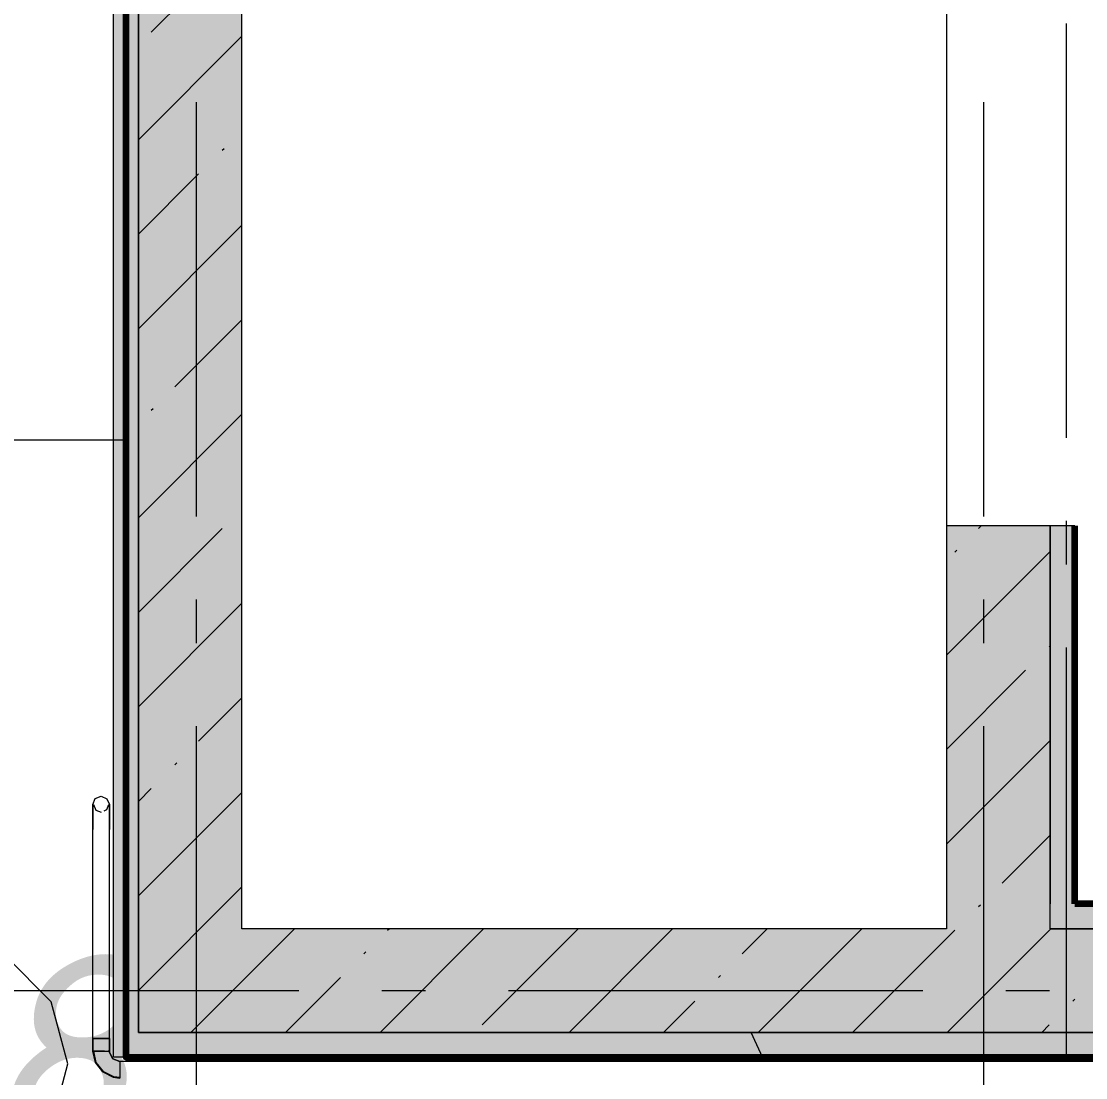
# Model space of a CAD drawing. Header units: millimetres. Extents: x -537608 to 253996, y -217170 to 186033.
# Drawn here: x -358584 to -356015, y 4340 to 6889 of the extents above; entities that cross this region are included whole.
import ezdxf

# ---------------------------------------------------------------- set-up
doc = ezdxf.new("R2010")
doc.units = ezdxf.units.MM
doc.layers.add('16) Лак 1.6м', color=160, linetype='Continuous', lineweight=90)
doc.layers.add('PDF _Геометрия', color=7, linetype='Continuous')
doc.layers.add('PDF _Текст', color=7, linetype='Continuous')
doc.layers.add('PDF _Сплошная заливка', color=7, linetype='Continuous', true_color=0xffffff)
doc.styles.add('PDF ISOCPEUR Italic', font='isocpeui.ttf')

msp = doc.modelspace()

# ---------------------------------------------------------------- hatches: boundary and pattern name
at = {"layer": 'PDF _Сплошная заливка', "transparency": 33554559}
h = msp.add_hatch(color=256, dxfattribs=at)
h.paths.add_polyline_path([(-356101.3667, 4699.344), (-356101.3667, 5671.9326), (-356351.3678, 5671.9326), (-356351.3678, 4699.344)], flags=0)
h.paths.add_polyline_path([(-356351.3678, 7021.934), (-356101.3667, 7021.934), (-356101.3667, 8799.3465), (-356351.3678, 8799.3465), (-356351.3678, 7373.983)], flags=0)
for points in [[(-358291.3347, 4449.345), (-358051.375, 4449.345), (-358051.375, 8779.3455), (-358301.3675, 8779.3455), (-358301.3675, 4449.345)], [(-352611.3673, 4449.345), (-352611.3673, 4699.344), (-358051.375, 4699.344), (-358051.375, 4449.345), (-352861.3684, 4449.345)]]:
    msp.add_hatch(color=256, dxfattribs=at).paths.add_polyline_path(points)
at = {"layer": 'PDF _Сплошная заливка', "true_color": 0x56bc34, "transparency": 33554559}
for points in [[(-353891.3676, 4699.344), (-353891.3676, 4759.3447), (-356101.3667, 4759.3447), (-356101.3667, 4699.344), (-354939.4258, 4699.344)], [(-352921.3669, 4389.3444), (-352861.3684, 4389.3444), (-352861.3684, 4449.345), (-358301.3675, 4449.345), (-358301.3675, 4389.3444), (-353263.4714, 4389.3444)]]:
    msp.add_hatch(color=85, dxfattribs=at).paths.add_polyline_path(points)

# ---------------------------------------------------------------- linework, layer by layer
at = {"layer": '16) Лак 1.6м'}
for p, q in [((-356041.3682, 4759.3447), (-356041.3682, 5671.9326)), ((-353891.3676, 4759.3447), (-356041.3682, 4759.3447))]:
    msp.add_line(p, q, dxfattribs=at)
msp.add_lwpolyline([(-358501.3684, 7338.9974), (-358331.3711, 7338.9974), (-358331.3711, 4389.3444), (-352921.3669, 4389.3444), (-352921.3669, 2663.2261), (-352921.3669, 1304.3437), (-353101.3711, 1304.3437), (-353101.3711, 1109.3442), (-360301.3675, 1109.3442), (-360301.3675, 7338.9974), (-360151.3754, 7338.9974)], dxfattribs=at)
at = {"layer": 'PDF _Геометрия', "lineweight": 9}
for p, q in [((-358051.375, 4699.344), (-358051.375, 7398.9982)), ((-358361.3746, 4389.3444), (-358361.3746, 7338.9974)), ((-358301.3675, 4449.345), (-358301.3675, 7338.9974)), ((-358301.3675, 7338.9974), (-358301.3675, 4449.345)), ((-358270.0722, 6862.751), (-358051.375, 7081.4525)), ((-358301.3675, 6603.3523), (-358051.375, 6853.3534)), ((-358098.9984, 6577.6288), (-358094.2533, 6582.3696)), ((-358301.3675, 6375.2554), (-358156.0259, 6520.6035)), ((-358301.3675, 6147.1564), (-358051.375, 6397.1552)), ((-358213.0447, 6007.3822), (-358051.375, 6169.0584)), ((-358301.3675, 5690.9582), (-358051.375, 5940.9593)), ((-358270.0722, 5950.3569), (-358265.3271, 5955.0998)), ((-358331.3711, 5878.642), (-359331.3754, 5878.642)), ((-358301.3675, 5462.8613), (-358098.9984, 5665.2347)), ((-356101.3667, 5671.9326), (-356351.3678, 5671.9326)), ((-356351.3678, 5671.9326), (-356351.3678, 4699.344)), ((-356274.2059, 5665.2347), (-356267.5059, 5671.9326)), ((-356101.3667, 4759.3447), (-356101.3667, 5671.9326)), ((-356041.3682, 5671.9326), (-356101.3667, 5671.9326)), ((-356101.3667, 5671.9326), (-356101.3667, 4759.3447)), ((-356351.3678, 5359.9738), (-356101.3667, 5609.9748)), ((-356331.2334, 5608.2094), (-356326.4882, 5612.9502)), ((-358301.3675, 5234.7623), (-358051.375, 5484.7611)), ((-356103.1321, 5380.1104), (-356101.3667, 5381.8757)), ((-356351.3678, 5131.8747), (-356160.1596, 5323.0872)), ((-358156.0259, 5152.0135), (-358051.375, 5256.6642)), ((-356351.3678, 4903.7778), (-356101.3667, 5153.7767)), ((-358213.0447, 5094.9881), (-358208.3082, 5099.7289)), ((-358301.3675, 5006.6632), (-358270.0722, 5037.9628)), ((-358411.3748, 4999.3453), (-358405.3208, 5013.6754)), ((-358405.3208, 5013.6754), (-358391.3696, 5019.3441)), ((-358391.3696, 5019.3441), (-358377.0396, 5013.2964)), ((-358377.0396, 5013.2964), (-358371.373, 4999.3453)), ((-358301.3675, 4778.5641), (-358051.375, 5028.5652)), ((-358411.3748, 4999.3453), (-358411.3748, 4993.0759)), ((-358411.3748, 4998.2968), (-358411.3748, 4999.3453)), ((-358411.3748, 4987.1682), (-358411.3748, 4998.2968)), ((-358411.3748, 4993.0759), (-358411.3748, 4975.5788)), ((-358411.3748, 4966.0455), (-358411.3748, 4987.1682)), ((-358409.8678, 4999.3453), (-358403.8481, 4985.6847)), ((-358403.8481, 4985.6847), (-358391.3696, 4980.8449)), ((-358383.5501, 4984.2918), (-358377.7113, 4986.8668)), ((-358377.7113, 4986.8668), (-358372.8714, 4999.3453)), ((-358371.373, 4999.3453), (-358371.373, 4993.0759)), ((-358371.373, 4998.2968), (-358371.373, 4999.3453)), ((-358371.373, 4987.1682), (-358371.373, 4998.2968)), ((-358371.373, 4993.0759), (-358371.373, 4975.5788)), ((-358371.373, 4966.0455), (-358371.373, 4987.1682)), ((-358411.3748, 4975.5788), (-358411.3748, 4950.512)), ((-358411.3748, 4939.3446), (-358411.3748, 4966.0455)), ((-358371.373, 4975.5788), (-358371.373, 4950.512)), ((-358371.373, 4939.3446), (-358371.373, 4966.0455)), ((-358411.3748, 4950.512), (-358411.3748, 4939.3446)), ((-358411.3748, 4434.3454), (-358411.3748, 4939.3446)), ((-358371.373, 4950.512), (-358371.373, 4939.3446)), ((-358371.373, 4434.3454), (-358371.373, 4939.3446)), ((-356217.1871, 4809.8637), (-356101.3667, 4925.6777)), ((-358301.3675, 4550.465), (-358051.375, 4800.4661)), ((-356274.2059, 4752.8406), (-356269.4694, 4757.5814)), ((-356101.3667, 4699.344), (-356101.3667, 4759.3447)), ((-358051.375, 4572.367), (-357924.3938, 4699.344)), ((-356351.3678, 4699.344), (-358051.375, 4699.344)), ((-357718.2011, 4449.345), (-357468.2, 4699.344)), ((-357699.8234, 4695.8153), (-357696.2926, 4699.344)), ((-357471.7222, 4467.7162), (-357240.0987, 4699.344)), ((-357261.9986, 4449.345), (-357011.9976, 4699.344)), ((-356844.4546, 4638.79), (-356783.905, 4699.344)), ((-356805.8048, 4449.345), (-356555.8037, 4699.344)), ((-356577.7036, 4449.345), (-356331.2334, 4695.8153)), ((-356349.6024, 4449.345), (-356099.6099, 4699.344)), ((-353891.3676, 4699.344), (-356101.3667, 4699.344)), ((-356101.3667, 4699.344), (-353891.3676, 4699.344)), ((-357756.8509, 4638.79), (-357752.1058, 4643.533)), ((-358174.3949, 4449.345), (-358051.375, 4572.367)), ((-357946.2936, 4449.345), (-357813.8697, 4581.7668)), ((-356901.4821, 4581.7668), (-356896.737, 4586.5077)), ((-357033.8974, 4449.345), (-356958.5009, 4524.7415)), ((-356046.1133, 4524.7415), (-356041.3682, 4529.4824)), ((-352861.3684, 4449.345), (-358301.3675, 4449.345)), ((-358301.3675, 4449.345), (-358051.375, 4449.345)), ((-358051.375, 4449.345), (-352861.3684, 4449.345)), ((-356121.5097, 4449.345), (-356103.1321, 4467.7162)), ((-358411.3748, 4434.3454), (-358410.6859, 4434.3454)), ((-358410.6859, 4434.3454), (-358411.3748, 4434.3454)), ((-358411.3748, 4434.3454), (-358411.3748, 4404.344)), ((-358411.3748, 4404.344), (-358411.3748, 4434.3454)), ((-358410.6859, 4434.3454), (-358408.688, 4434.3454)), ((-358408.688, 4434.3454), (-358410.6859, 4434.3454)), ((-358408.688, 4434.3454), (-358405.5102, 4434.3454)), ((-358405.5102, 4434.3454), (-358408.688, 4434.3454)), ((-358405.5102, 4434.3454), (-358401.368, 4434.3454)), ((-358401.368, 4434.3454), (-358405.5102, 4434.3454)), ((-358401.368, 4434.3454), (-358396.5453, 4434.3454)), ((-358396.5453, 4434.3454), (-358401.368, 4434.3454)), ((-358396.5453, 4434.3454), (-358391.3696, 4434.3454)), ((-358391.3696, 4434.3454), (-358396.5453, 4434.3454)), ((-358391.3696, 4434.3454), (-358386.1939, 4434.3454)), ((-358386.1939, 4434.3454), (-358391.3696, 4434.3454)), ((-358386.1939, 4434.3454), (-358381.3713, 4434.3454)), ((-358381.3713, 4434.3454), (-358386.1939, 4434.3454)), ((-358381.3713, 4434.3454), (-358377.229, 4434.3454)), ((-358377.229, 4434.3454), (-358381.3713, 4434.3454)), ((-358377.229, 4434.3454), (-358374.0513, 4434.3454)), ((-358374.0513, 4434.3454), (-358377.229, 4434.3454)), ((-358374.0513, 4434.3454), (-358372.0533, 4434.3454)), ((-358372.0533, 4434.3454), (-358374.0513, 4434.3454)), ((-358372.0533, 4434.3454), (-358371.373, 4434.3454)), ((-358371.373, 4434.3454), (-358372.0533, 4434.3454)), ((-358371.373, 4434.3454), (-358371.373, 4404.344)), ((-358371.373, 4404.344), (-358371.373, 4434.3454)), ((-358410.6859, 4404.344), (-358411.3748, 4404.344)), ((-358411.3748, 4404.344), (-358405.0968, 4376.4762)), ((-358405.0968, 4376.4762), (-358411.3748, 4404.344)), ((-358411.3748, 4404.344), (-358410.8668, 4404.344)), ((-358410.8668, 4404.344), (-358411.3748, 4404.344)), ((-358411.3748, 4404.344), (-358410.6859, 4404.344)), ((-358410.6859, 4404.344), (-358411.3748, 4404.344)), ((-358411.3748, 4404.344), (-358410.6859, 4404.344)), ((-358410.6859, 4404.344), (-358411.3748, 4404.344)), ((-358411.3748, 4404.344), (-358410.6859, 4404.344)), ((-358410.8668, 4404.344), (-358409.3855, 4404.344)), ((-358409.3855, 4404.344), (-358410.8668, 4404.344)), ((-358408.688, 4404.344), (-358410.6859, 4404.344)), ((-358410.6859, 4404.344), (-358408.688, 4404.344)), ((-358408.688, 4404.344), (-358410.6859, 4404.344)), ((-358410.6859, 4404.344), (-358408.688, 4404.344)), ((-358408.688, 4404.344), (-358410.6859, 4404.344)), ((-358410.6859, 4404.344), (-358408.688, 4404.344)), ((-358403.5984, 4376.8206), (-358409.8678, 4404.344)), ((-358409.8678, 4404.344), (-358409.2391, 4404.344)), ((-358409.2391, 4404.344), (-358409.8678, 4404.344)), ((-358409.8678, 4404.344), (-358403.5984, 4376.8206)), ((-358409.8678, 4404.344), (-358409.2391, 4404.344)), ((-358409.2391, 4404.344), (-358409.8678, 4404.344)), ((-358409.2391, 4404.344), (-358409.8678, 4404.344)), ((-358409.8678, 4404.344), (-358409.2391, 4404.344)), ((-358409.2391, 4404.344), (-358409.8678, 4404.344)), ((-358409.8678, 4404.344), (-358409.2391, 4404.344)), ((-358405.5102, 4404.344), (-358408.688, 4404.344)), ((-358408.688, 4404.344), (-358405.5102, 4404.344)), ((-358401.368, 4404.344), (-358405.5102, 4404.344)), ((-358405.5102, 4404.344), (-358401.368, 4404.344)), ((-358396.5453, 4404.344), (-358401.368, 4404.344)), ((-358401.368, 4404.344), (-358396.5453, 4404.344)), ((-358391.3696, 4404.344), (-358396.5453, 4404.344)), ((-358396.5453, 4404.344), (-358391.3696, 4404.344)), ((-358386.9173, 4404.344), (-358391.3696, 4404.344)), ((-358391.3696, 4404.344), (-358386.1939, 4404.344)), ((-358382.6889, 4404.344), (-358386.9173, 4404.344)), ((-358386.1939, 4404.344), (-358381.3713, 4404.344)), ((-358381.3713, 4404.344), (-358377.229, 4404.344)), ((-358377.229, 4404.344), (-358374.0513, 4404.344)), ((-358374.0513, 4404.344), (-358372.0533, 4404.344)), ((-358372.0533, 4404.344), (-358374.0513, 4404.344)), ((-358374.0513, 4404.344), (-358372.0533, 4404.344)), ((-358372.0533, 4404.344), (-358374.0513, 4404.344)), ((-358374.0513, 4404.344), (-358372.0533, 4404.344)), ((-358372.0533, 4404.344), (-358374.0513, 4404.344)), ((-358373.5001, 4404.344), (-358372.8714, 4404.344)), ((-358372.8714, 4404.344), (-358373.5001, 4404.344)), ((-358373.5001, 4404.344), (-358372.8714, 4404.344)), ((-358372.8714, 4404.344), (-358373.5001, 4404.344)), ((-358373.5001, 4404.344), (-358372.8714, 4404.344)), ((-358372.8714, 4404.344), (-358373.5001, 4404.344)), ((-358373.5001, 4404.344), (-358372.8714, 4404.344)), ((-358372.8714, 4404.344), (-358373.5001, 4404.344)), ((-358371.8725, 4404.344), (-358373.3537, 4404.344)), ((-358373.3537, 4404.344), (-358371.8725, 4404.344)), ((-358372.0533, 4404.344), (-358371.373, 4404.344)), ((-358371.373, 4404.344), (-358372.0533, 4404.344)), ((-358372.0533, 4404.344), (-358371.373, 4404.344)), ((-358371.373, 4404.344), (-358372.0533, 4404.344)), ((-358372.0533, 4404.344), (-358371.373, 4404.344)), ((-358371.373, 4404.344), (-358372.0533, 4404.344)), ((-358371.373, 4404.344), (-358371.8725, 4404.344)), ((-358371.8725, 4404.344), (-358371.373, 4404.344)), ((-358371.373, 4404.344), (-358371.1233, 4400.8111)), ((-358371.1233, 4400.8111), (-358371.373, 4404.344)), ((-358371.1233, 4400.8111), (-358362.7525, 4385.4583)), ((-358362.7525, 4385.4583), (-358371.1233, 4400.8111)), ((-358405.0968, 4376.4762), (-358387.4771, 4353.9907)), ((-358387.4771, 4353.9907), (-358405.0968, 4376.4762)), ((-358386.013, 4354.7378), (-358403.5984, 4376.8206)), ((-358403.5984, 4376.8206), (-358386.013, 4354.7378)), ((-358362.7525, 4385.4583), (-358346.3729, 4379.3439)), ((-358346.3729, 4379.3439), (-358362.7525, 4385.4583)), ((-358301.3675, 4389.3444), (-358361.3746, 4389.3444)), ((-354141.3687, 4379.3439), (-358346.3729, 4379.3439)), ((-358346.3729, 4379.3439), (-358346.3729, 4339.3442)), ((-352921.3669, 4389.3444), (-358301.3675, 4389.3444)), ((-358387.4771, 4353.9907), (-358361.9172, 4341.2302)), ((-358361.9172, 4341.2302), (-358387.4771, 4353.9907)), ((-358360.591, 4342.4573), (-358386.013, 4354.7378)), ((-358386.013, 4354.7378), (-358360.591, 4342.4573)), ((-358361.9172, 4341.2302), (-358346.3729, 4339.3442)), ((-358346.3729, 4339.3442), (-358361.9172, 4341.2302)), ((-358346.3729, 4340.8448), (-358360.591, 4342.4573)), ((-358360.591, 4342.4573), (-358346.3729, 4340.8448))]:
    msp.add_line(p, q, dxfattribs=at)
at = {"layer": 'PDF _Геометрия', "color": 9, "lineweight": 9, "true_color": 0xc0c0c0}
msp.add_line((-356351.3678, 7021.934), (-356351.3678, 5671.9326), dxfattribs=at)
at = {"layer": 'PDF _Геометрия', "color": 253, "lineweight": 9, "true_color": 0xaaaaaa}
for p, q in [((-356061.3734, 5883.9211), (-356061.3734, 6883.921)), ((-358161.3738, 5694.0132), (-358161.3738, 6694.0132)), ((-356261.3743, 5694.0132), (-356261.3743, 6694.0132)), ((-356061.3734, 5578.0874), (-356061.3734, 5683.9223)), ((-358161.3738, 5388.1796), (-358161.3738, 5494.0124)), ((-356261.3743, 5388.1796), (-356261.3743, 5494.0124)), ((-356061.3734, 4378.0887), (-356061.3734, 5378.0887)), ((-358161.3738, 4188.1788), (-358161.3738, 5188.1788)), ((-356261.3743, 4188.1788), (-356261.3743, 5188.1788)), ((-358511.6595, 4523.2517), (-358621.4688, 4633.0588)), ((-357913.8787, 4549.3433), (-358913.8744, 4549.3433)), ((-357608.0387, 4549.3433), (-357713.878, 4549.3433)), ((-356408.0422, 4549.3433), (-357408.0378, 4549.3433)), ((-356102.2107, 4549.3433), (-356208.0413, 4549.3433)), ((-358471.4681, 4373.251), (-358511.6595, 4523.2517)), ((-356790.114, 4379.3439), (-356822.7615, 4449.345)), ((-358511.6595, 4223.2526), (-358471.4681, 4373.251)), ((-358261.3743, 4379.3439), (-358261.3743, 4389.3444)), ((-358261.3743, 4389.3444), (-358261.3743, 4379.3439)), ((-357961.3729, 4379.3439), (-357961.3729, 4389.3444)), ((-357961.3729, 4389.3444), (-357961.3729, 4379.3439)), ((-357661.3717, 4379.3439), (-357661.3717, 4389.3444)), ((-357661.3717, 4389.3444), (-357661.3717, 4379.3439)), ((-357361.3704, 4379.3439), (-357361.3704, 4389.3444)), ((-357361.3704, 4389.3444), (-357361.3704, 4379.3439)), ((-357061.3691, 4379.3439), (-357061.3691, 4389.3444)), ((-357061.3691, 4389.3444), (-357061.3691, 4379.3439)), ((-356761.3678, 4379.3439), (-356761.3678, 4389.3444)), ((-356761.3678, 4389.3444), (-356761.3678, 4379.3439)), ((-356461.3665, 4379.3439), (-356461.3665, 4389.3444)), ((-356461.3665, 4389.3444), (-356461.3665, 4379.3439)), ((-356161.3739, 4379.3439), (-356161.3739, 4389.3444)), ((-356161.3739, 4389.3444), (-356161.3739, 4379.3439))]:
    msp.add_line(p, q, dxfattribs=at)
at = {"layer": 'PDF _Сплошная заливка', "color": 85, "lineweight": 35, "true_color": 0x56bc34, "transparency": 33554559}
for points in [[(-358301.3675, 4389.3444), (-358301.3675, 7338.9974), (-358361.3746, 4389.3444), (-358361.3746, 7338.9974)], [(-356101.3667, 4759.3447), (-356041.3682, 4759.3447), (-356101.3667, 5671.9326), (-356041.3682, 5671.9326)]]:
    msp.add_solid(points, dxfattribs=at)

# ---------------------------------------------------------------- texts
at = {"layer": 'PDF _Текст', "insert": (-359878.7942, 4386.5375), "char_height": 500, "attachment_point": 4, "style": 'PDF ISOCPEUR Italic'}
msp.add_mtext('2.008', dxfattribs=at)

doc.saveas('drawing.dxf')
